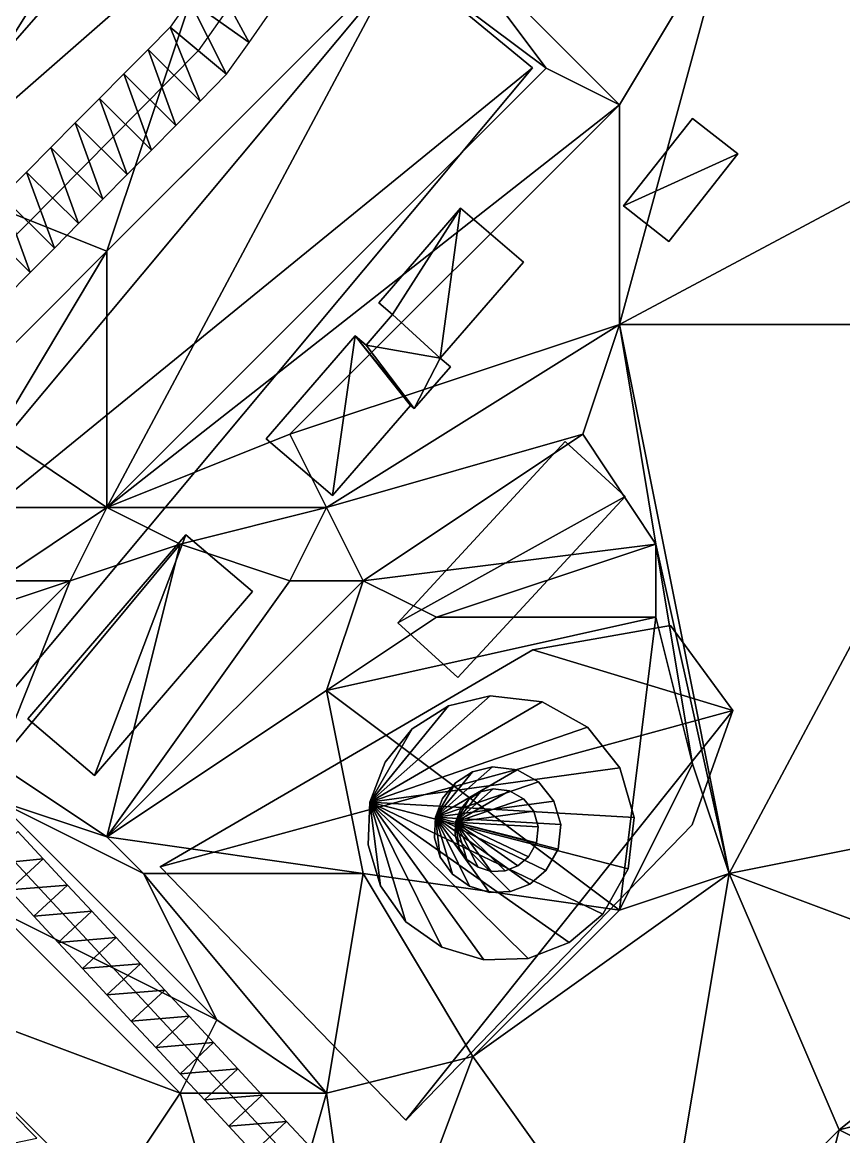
# Model space of a CAD drawing. Header units: metres. Extents: x -1103 to 901, y -902 to 905.
# Drawn here: x 573.4 to 618.3, y -10.4 to 50.5 of the extents above; entities that cross this region are included whole.
import ezdxf

# ---------------------------------------------------------------- set-up
doc = ezdxf.new("R2010")
doc.units = ezdxf.units.M
for name, color, linetype in [('OSM_BUILDING_FOOTPRINTS', 7, 'CONTINUOUS'), ('OSM_BUILDING_ROOFS', 1, 'CONTINUOUS'), ('OSM_BUILDING_WALLS', 8, 'CONTINUOUS'), ('OSM_PATH_AXES', 30, 'CONTINUOUS'), ('OSM_PATH_SURFACE', 30, 'CONTINUOUS'), ('OSM_ROAD_AXES', 2, 'CONTINUOUS'), ('OSM_ROAD_SURFACE', 9, 'CONTINUOUS'), ('OSM_TERRAIN', 3, 'CONTINUOUS'), ('OSM_WATER_SURFACE', 5, 'CONTINUOUS')]:
    doc.layers.add(name, color=color, linetype=linetype)

msp = doc.modelspace()

# ---------------------------------------------------------------- linework, layer by layer
at = {"layer": 'OSM_BUILDING_FOOTPRINTS'}
for points in [[(550.907, 59.539, 9.167), (562.436, 49.597, 9.167), (573.877, 62.69, 9.167), (579.934, 57.459, 9.167), (561.739, 36.647, 9.167), (544.153, 51.82, 9.167), (550.907, 59.539, 9.167)], [(594.193, 53.843, 7.769), (601.246, 48.026, 7.769), (570.958, 11.753, 7.769), (563.895, 17.57, 7.769), (594.193, 53.843, 7.769)], [(608.707, 38.537, 9.839), (606.231, 40.472, 9.839), (610, 45.25, 9.839), (612.476, 43.326, 9.839), (608.707, 38.537, 9.839)], [(586.71, 27.755, 9.857), (591.573, 33.384, 9.857), (592.159, 32.875, 9.857), (593.607, 34.545, 9.857), (592.856, 35.186, 9.857), (597.321, 40.351, 9.857), (600.759, 37.409, 9.857), (596.216, 32.167, 9.857), (596.769, 31.692, 9.857), (594.79, 29.403, 9.857), (594.591, 29.579, 9.857), (590.335, 24.658, 9.857), (586.71, 27.755, 9.857)], [(593.894, 17.702, 8.899), (597.177, 14.705, 8.899), (606.319, 24.603, 8.899), (603.036, 27.6, 8.899), (593.894, 17.702, 8.899)], [(575.015, 14.009, 8.401), (582.31, 22.513, 8.401), (585.958, 19.416, 8.401), (577.325, 9.364, 8.401), (573.677, 12.449, 8.401), (575.015, 14.009, 8.401)], [(601.267, 16.231, 8.575), (580.917, 4.376, 8.575), (594.336, -9.47, 8.575), (609.977, 6.654, 8.575), (612.199, 12.913, 8.575), (608.795, 17.558, 8.575), (601.267, 16.231, 8.575)], [(592.944, 3.325, 45.874), (594.336, 1.368, 45.874), (596.293, -0.025, 45.874), (598.603, -0.722, 45.874), (601.013, -0.634, 45.874), (603.257, 0.24, 45.874), (605.103, 1.788, 45.874), (606.484, 4.254, 45.874), (606.816, 7.063, 45.874), (606.031, 9.784, 45.874), (604.263, 12.007, 45.874), (601.776, 13.378, 45.874), (598.946, 13.71, 45.874), (596.669, 13.157, 45.874), (594.679, 11.907, 45.874), (593.198, 10.094, 45.874), (592.369, 7.904, 45.874), (592.28, 5.57, 45.874), (592.944, 3.325, 45.874)], [(596.216, 4.896, 8.912), (596.879, 3.967, 8.912), (597.807, 3.303, 8.912), (598.902, 2.972, 8.912), (600.051, 3.016, 8.912), (601.112, 3.425, 8.912), (601.986, 4.166, 8.912), (602.649, 5.338, 8.912), (602.804, 6.676, 8.912), (602.428, 7.959, 8.912), (601.588, 9.01, 8.912), (600.416, 9.673, 8.912), (599.067, 9.828, 8.912), (597.984, 9.563, 8.912), (597.045, 8.966, 8.912), (596.337, 8.103, 8.912), (595.95, 7.074, 8.912), (595.906, 5.957, 8.912), (596.216, 4.896, 8.912)], [(597.244, 5.382, 61.912), (597.675, 4.774, 61.912), (598.283, 4.343, 61.912), (599.001, 4.122, 61.912), (599.753, 4.155, 61.912), (600.46, 4.42, 61.912), (601.035, 4.907, 61.912), (601.466, 5.681, 61.912), (601.566, 6.555, 61.912), (601.322, 7.406, 61.912), (600.77, 8.092, 61.912), (599.996, 8.523, 61.912), (599.112, 8.623, 61.912), (598.404, 8.457, 61.912), (597.774, 8.059, 61.912), (597.321, 7.495, 61.912), (597.056, 6.809, 61.912), (597.034, 6.09, 61.912), (597.244, 5.382, 61.912)]]:
    msp.add_polyline3d(points, close=True, dxfattribs=at)
at = {"layer": 'OSM_BUILDING_ROOFS'}
for points in [[(562.436, 49.597, 19.167), (579.934, 57.459, 19.167), (573.877, 62.69, 19.167)], [(562.436, 49.597, 19.167), (561.739, 36.647, 19.167), (579.934, 57.459, 19.167)], [(601.246, 48.026, 17.769), (594.193, 53.843, 17.769), (563.895, 17.57, 17.769)], [(601.246, 48.026, 17.769), (563.895, 17.57, 17.769), (570.958, 11.753, 17.769)], [(606.231, 40.472, 19.839), (612.476, 43.326, 19.839), (610, 45.25, 19.839)], [(606.231, 40.472, 19.839), (608.707, 38.537, 19.839), (612.476, 43.326, 19.839)], [(597.321, 40.351, 19.857), (592.856, 35.186, 19.857), (593.607, 34.545, 19.857)], [(596.216, 32.167, 19.857), (597.321, 40.351, 19.857), (593.607, 34.545, 19.857)], [(596.216, 32.167, 19.857), (600.759, 37.409, 19.857), (597.321, 40.351, 19.857)], [(596.216, 32.167, 19.857), (593.607, 34.545, 19.857), (592.159, 32.875, 19.857)], [(591.573, 33.384, 19.857), (586.71, 27.755, 19.857), (590.335, 24.658, 19.857)], [(591.573, 33.384, 19.857), (590.335, 24.658, 19.857), (594.591, 29.579, 19.857)], [(591.573, 33.384, 19.857), (594.591, 29.579, 19.857), (594.79, 29.403, 19.857)], [(592.159, 32.875, 19.857), (591.573, 33.384, 19.857), (594.79, 29.403, 19.857)], [(592.159, 32.875, 19.857), (594.79, 29.403, 19.857), (596.216, 32.167, 19.857)], [(594.79, 29.403, 19.857), (596.769, 31.692, 19.857), (596.216, 32.167, 19.857)], [(606.319, 24.603, 18.899), (603.036, 27.6, 18.899), (593.894, 17.702, 18.899)], [(606.319, 24.603, 18.899), (593.894, 17.702, 18.899), (597.177, 14.705, 18.899)], [(582.31, 22.513, 18.401), (575.015, 14.009, 18.401), (573.677, 12.449, 18.401)], [(582.31, 22.513, 18.401), (573.677, 12.449, 18.401), (577.325, 9.364, 18.401)], [(582.31, 22.513, 18.401), (577.325, 9.364, 18.401), (585.958, 19.416, 18.401)], [(612.199, 12.913, 23.375), (608.795, 17.558, 23.375), (601.267, 16.231, 23.375)], [(612.199, 12.913, 23.375), (601.267, 16.231, 23.375), (580.917, 4.376, 23.375)], [(592.369, 7.904, 61.874), (601.776, 13.378, 61.874), (598.946, 13.71, 61.874)], [(592.369, 7.904, 61.874), (598.946, 13.71, 61.874), (596.669, 13.157, 61.874)], [(612.199, 12.913, 23.375), (580.917, 4.376, 23.375), (594.336, -9.47, 23.375)], [(592.369, 7.904, 61.874), (604.263, 12.007, 61.874), (601.776, 13.378, 61.874)], [(592.369, 7.904, 61.874), (596.669, 13.157, 61.874), (594.679, 11.907, 61.874)], [(612.199, 12.913, 23.375), (594.336, -9.47, 23.375), (609.977, 6.654, 23.375)], [(592.369, 7.904, 61.874), (606.031, 9.784, 61.874), (604.263, 12.007, 61.874)], [(592.369, 7.904, 61.874), (594.679, 11.907, 61.874), (593.198, 10.094, 61.874)], [(592.369, 7.904, 61.874), (606.816, 7.063, 61.874), (606.031, 9.784, 61.874)], [(595.95, 7.074, 45.912), (600.416, 9.673, 45.912), (599.067, 9.828, 45.912)], [(595.95, 7.074, 45.912), (599.067, 9.828, 45.912), (597.984, 9.563, 45.912)], [(595.95, 7.074, 45.912), (601.588, 9.01, 45.912), (600.416, 9.673, 45.912)], [(595.95, 7.074, 45.912), (597.984, 9.563, 45.912), (597.045, 8.966, 45.912)], [(595.95, 7.074, 45.912), (602.428, 7.959, 45.912), (601.588, 9.01, 45.912)], [(595.95, 7.074, 45.912), (597.045, 8.966, 45.912), (596.337, 8.103, 45.912)], [(597.056, 6.809, 64.912), (599.996, 8.523, 64.912), (599.112, 8.623, 64.912)], [(597.056, 6.809, 64.912), (599.112, 8.623, 64.912), (598.404, 8.457, 64.912)], [(595.95, 7.074, 45.912), (602.804, 6.676, 45.912), (602.428, 7.959, 45.912)], [(597.056, 6.809, 64.912), (600.77, 8.092, 64.912), (599.996, 8.523, 64.912)], [(597.056, 6.809, 64.912), (598.404, 8.457, 64.912), (597.774, 8.059, 64.912)], [(597.056, 6.809, 64.912), (601.322, 7.406, 64.912), (600.77, 8.092, 64.912)], [(597.056, 6.809, 64.912), (597.774, 8.059, 64.912), (597.321, 7.495, 64.912)], [(592.369, 7.904, 61.874), (592.28, 5.57, 61.874), (592.944, 3.325, 61.874)], [(592.369, 7.904, 61.874), (592.944, 3.325, 61.874), (594.336, 1.368, 61.874)], [(592.369, 7.904, 61.874), (594.336, 1.368, 61.874), (596.293, -0.025, 61.874)], [(592.369, 7.904, 61.874), (596.293, -0.025, 61.874), (598.603, -0.722, 61.874)], [(592.369, 7.904, 61.874), (598.603, -0.722, 61.874), (601.013, -0.634, 61.874)], [(592.369, 7.904, 61.874), (601.013, -0.634, 61.874), (603.257, 0.24, 61.874)], [(592.369, 7.904, 61.874), (603.257, 0.24, 61.874), (605.103, 1.788, 61.874)], [(592.369, 7.904, 61.874), (605.103, 1.788, 61.874), (606.484, 4.254, 61.874)], [(592.369, 7.904, 61.874), (606.484, 4.254, 61.874), (606.816, 7.063, 61.874)], [(597.056, 6.809, 64.912), (601.566, 6.555, 64.912), (601.322, 7.406, 64.912)], [(595.95, 7.074, 45.912), (595.906, 5.957, 45.912), (596.216, 4.896, 45.912)], [(595.95, 7.074, 45.912), (596.216, 4.896, 45.912), (596.879, 3.967, 45.912)], [(595.95, 7.074, 45.912), (596.879, 3.967, 45.912), (597.807, 3.303, 45.912)], [(595.95, 7.074, 45.912), (597.807, 3.303, 45.912), (598.902, 2.972, 45.912)], [(595.95, 7.074, 45.912), (598.902, 2.972, 45.912), (600.051, 3.016, 45.912)], [(595.95, 7.074, 45.912), (600.051, 3.016, 45.912), (601.112, 3.425, 45.912)], [(595.95, 7.074, 45.912), (601.112, 3.425, 45.912), (601.986, 4.166, 45.912)], [(595.95, 7.074, 45.912), (601.986, 4.166, 45.912), (602.649, 5.338, 45.912)], [(595.95, 7.074, 45.912), (602.649, 5.338, 45.912), (602.804, 6.676, 45.912)], [(597.056, 6.809, 64.912), (597.034, 6.09, 64.912), (597.244, 5.382, 64.912)], [(597.056, 6.809, 64.912), (597.244, 5.382, 64.912), (597.675, 4.774, 64.912)], [(597.056, 6.809, 64.912), (597.675, 4.774, 64.912), (598.283, 4.343, 64.912)], [(597.056, 6.809, 64.912), (598.283, 4.343, 64.912), (599.001, 4.122, 64.912)], [(597.056, 6.809, 64.912), (599.001, 4.122, 64.912), (599.753, 4.155, 64.912)], [(597.056, 6.809, 64.912), (599.753, 4.155, 64.912), (600.46, 4.42, 64.912)], [(597.056, 6.809, 64.912), (600.46, 4.42, 64.912), (601.035, 4.907, 64.912)], [(597.056, 6.809, 64.912), (601.035, 4.907, 64.912), (601.466, 5.681, 64.912)], [(597.056, 6.809, 64.912), (601.466, 5.681, 64.912), (601.566, 6.555, 64.912)]]:
    msp.add_3dface(points, dxfattribs=at)
at = {"layer": 'OSM_BUILDING_WALLS'}
for points in [[(573.877, 62.69, 9.167), (562.436, 49.597, 9.167), (562.436, 49.597, 19.167)], [(573.877, 62.69, 9.167), (562.436, 49.597, 19.167), (573.877, 62.69, 19.167)], [(561.739, 36.647, 9.167), (579.934, 57.459, 9.167), (579.934, 57.459, 19.167)], [(561.739, 36.647, 9.167), (579.934, 57.459, 19.167), (561.739, 36.647, 19.167)], [(594.193, 53.843, 7.769), (563.895, 17.57, 7.769), (563.895, 17.57, 17.769)], [(594.193, 53.843, 7.769), (563.895, 17.57, 17.769), (594.193, 53.843, 17.769)], [(601.246, 48.026, 7.769), (594.193, 53.843, 7.769), (594.193, 53.843, 17.769)], [(601.246, 48.026, 7.769), (594.193, 53.843, 17.769), (601.246, 48.026, 17.769)], [(570.958, 11.753, 7.769), (601.246, 48.026, 7.769), (601.246, 48.026, 17.769)], [(570.958, 11.753, 7.769), (601.246, 48.026, 17.769), (570.958, 11.753, 17.769)], [(610, 45.25, 9.839), (606.231, 40.472, 9.839), (606.231, 40.472, 19.839)], [(610, 45.25, 9.839), (606.231, 40.472, 19.839), (610, 45.25, 19.839)], [(612.476, 43.326, 9.839), (610, 45.25, 9.839), (610, 45.25, 19.839)], [(612.476, 43.326, 9.839), (610, 45.25, 19.839), (612.476, 43.326, 19.839)], [(608.707, 38.537, 9.839), (612.476, 43.326, 9.839), (612.476, 43.326, 19.839)], [(608.707, 38.537, 9.839), (612.476, 43.326, 19.839), (608.707, 38.537, 19.839)], [(597.321, 40.351, 9.857), (592.856, 35.186, 9.857), (592.856, 35.186, 19.857)], [(597.321, 40.351, 9.857), (592.856, 35.186, 19.857), (597.321, 40.351, 19.857)], [(600.759, 37.409, 9.857), (597.321, 40.351, 9.857), (597.321, 40.351, 19.857)], [(600.759, 37.409, 9.857), (597.321, 40.351, 19.857), (600.759, 37.409, 19.857)], [(606.231, 40.472, 9.839), (608.707, 38.537, 9.839), (608.707, 38.537, 19.839)], [(606.231, 40.472, 9.839), (608.707, 38.537, 19.839), (606.231, 40.472, 19.839)], [(596.216, 32.167, 9.857), (600.759, 37.409, 9.857), (600.759, 37.409, 19.857)], [(596.216, 32.167, 9.857), (600.759, 37.409, 19.857), (596.216, 32.167, 19.857)], [(592.856, 35.186, 9.857), (593.607, 34.545, 9.857), (593.607, 34.545, 19.857)], [(592.856, 35.186, 9.857), (593.607, 34.545, 19.857), (592.856, 35.186, 19.857)], [(593.607, 34.545, 9.857), (592.159, 32.875, 9.857), (592.159, 32.875, 19.857)], [(593.607, 34.545, 9.857), (592.159, 32.875, 19.857), (593.607, 34.545, 19.857)], [(591.573, 33.384, 9.857), (586.71, 27.755, 9.857), (586.71, 27.755, 19.857)], [(591.573, 33.384, 9.857), (586.71, 27.755, 19.857), (591.573, 33.384, 19.857)], [(592.159, 32.875, 9.857), (591.573, 33.384, 9.857), (591.573, 33.384, 19.857)], [(592.159, 32.875, 9.857), (591.573, 33.384, 19.857), (592.159, 32.875, 19.857)], [(594.79, 29.403, 9.857), (596.769, 31.692, 9.857), (596.769, 31.692, 19.857)], [(594.79, 29.403, 9.857), (596.769, 31.692, 19.857), (594.79, 29.403, 19.857)], [(596.769, 31.692, 9.857), (596.216, 32.167, 9.857), (596.216, 32.167, 19.857)], [(596.769, 31.692, 9.857), (596.216, 32.167, 19.857), (596.769, 31.692, 19.857)], [(590.335, 24.658, 9.857), (594.591, 29.579, 9.857), (594.591, 29.579, 19.857)], [(590.335, 24.658, 9.857), (594.591, 29.579, 19.857), (590.335, 24.658, 19.857)], [(594.591, 29.579, 9.857), (594.79, 29.403, 9.857), (594.79, 29.403, 19.857)], [(594.591, 29.579, 9.857), (594.79, 29.403, 19.857), (594.591, 29.579, 19.857)], [(586.71, 27.755, 9.857), (590.335, 24.658, 9.857), (590.335, 24.658, 19.857)], [(586.71, 27.755, 9.857), (590.335, 24.658, 19.857), (586.71, 27.755, 19.857)], [(603.036, 27.6, 8.899), (593.894, 17.702, 8.899), (593.894, 17.702, 18.899)], [(603.036, 27.6, 8.899), (593.894, 17.702, 18.899), (603.036, 27.6, 18.899)], [(606.319, 24.603, 8.899), (603.036, 27.6, 8.899), (603.036, 27.6, 18.899)], [(606.319, 24.603, 8.899), (603.036, 27.6, 18.899), (606.319, 24.603, 18.899)], [(597.177, 14.705, 8.899), (606.319, 24.603, 8.899), (606.319, 24.603, 18.899)], [(597.177, 14.705, 8.899), (606.319, 24.603, 18.899), (597.177, 14.705, 18.899)], [(582.31, 22.513, 8.401), (575.015, 14.009, 8.401), (575.015, 14.009, 18.401)], [(582.31, 22.513, 8.401), (575.015, 14.009, 18.401), (582.31, 22.513, 18.401)], [(585.958, 19.416, 8.401), (582.31, 22.513, 8.401), (582.31, 22.513, 18.401)], [(585.958, 19.416, 8.401), (582.31, 22.513, 18.401), (585.958, 19.416, 18.401)], [(577.325, 9.364, 8.401), (585.958, 19.416, 8.401), (585.958, 19.416, 18.401)], [(577.325, 9.364, 8.401), (585.958, 19.416, 18.401), (577.325, 9.364, 18.401)], [(593.894, 17.702, 8.899), (597.177, 14.705, 8.899), (597.177, 14.705, 18.899)], [(593.894, 17.702, 8.899), (597.177, 14.705, 18.899), (593.894, 17.702, 18.899)], [(608.795, 17.558, 8.575), (601.267, 16.231, 8.575), (601.267, 16.231, 23.375)], [(608.795, 17.558, 8.575), (601.267, 16.231, 23.375), (608.795, 17.558, 23.375)], [(612.199, 12.913, 8.575), (608.795, 17.558, 8.575), (608.795, 17.558, 23.375)], [(612.199, 12.913, 8.575), (608.795, 17.558, 23.375), (612.199, 12.913, 23.375)], [(601.267, 16.231, 8.575), (580.917, 4.376, 8.575), (580.917, 4.376, 23.375)], [(601.267, 16.231, 8.575), (580.917, 4.376, 23.375), (601.267, 16.231, 23.375)], [(575.015, 14.009, 8.401), (573.677, 12.449, 8.401), (573.677, 12.449, 18.401)], [(575.015, 14.009, 8.401), (573.677, 12.449, 18.401), (575.015, 14.009, 18.401)], [(598.946, 13.71, 45.874), (596.669, 13.157, 45.874), (596.669, 13.157, 61.874)], [(598.946, 13.71, 45.874), (596.669, 13.157, 61.874), (598.946, 13.71, 61.874)], [(601.776, 13.378, 45.874), (598.946, 13.71, 45.874), (598.946, 13.71, 61.874)], [(601.776, 13.378, 45.874), (598.946, 13.71, 61.874), (601.776, 13.378, 61.874)], [(596.669, 13.157, 45.874), (594.679, 11.907, 45.874), (594.679, 11.907, 61.874)], [(596.669, 13.157, 45.874), (594.679, 11.907, 61.874), (596.669, 13.157, 61.874)], [(604.263, 12.007, 45.874), (601.776, 13.378, 45.874), (601.776, 13.378, 61.874)], [(604.263, 12.007, 45.874), (601.776, 13.378, 61.874), (604.263, 12.007, 61.874)], [(609.977, 6.654, 8.575), (612.199, 12.913, 8.575), (612.199, 12.913, 23.375)], [(609.977, 6.654, 8.575), (612.199, 12.913, 23.375), (609.977, 6.654, 23.375)], [(573.677, 12.449, 8.401), (577.325, 9.364, 8.401), (577.325, 9.364, 18.401)], [(573.677, 12.449, 8.401), (577.325, 9.364, 18.401), (573.677, 12.449, 18.401)], [(594.679, 11.907, 45.874), (593.198, 10.094, 45.874), (593.198, 10.094, 61.874)], [(594.679, 11.907, 45.874), (593.198, 10.094, 61.874), (594.679, 11.907, 61.874)], [(606.031, 9.784, 45.874), (604.263, 12.007, 45.874), (604.263, 12.007, 61.874)], [(606.031, 9.784, 45.874), (604.263, 12.007, 61.874), (606.031, 9.784, 61.874)], [(593.198, 10.094, 45.874), (592.369, 7.904, 45.874), (592.369, 7.904, 61.874)], [(593.198, 10.094, 45.874), (592.369, 7.904, 61.874), (593.198, 10.094, 61.874)], [(599.067, 9.828, 8.912), (597.984, 9.563, 8.912), (597.984, 9.563, 45.912)], [(599.067, 9.828, 8.912), (597.984, 9.563, 45.912), (599.067, 9.828, 45.912)], [(600.416, 9.673, 8.912), (599.067, 9.828, 8.912), (599.067, 9.828, 45.912)], [(600.416, 9.673, 8.912), (599.067, 9.828, 45.912), (600.416, 9.673, 45.912)], [(606.816, 7.063, 45.874), (606.031, 9.784, 45.874), (606.031, 9.784, 61.874)], [(606.816, 7.063, 45.874), (606.031, 9.784, 61.874), (606.816, 7.063, 61.874)], [(597.984, 9.563, 8.912), (597.045, 8.966, 8.912), (597.045, 8.966, 45.912)], [(597.984, 9.563, 8.912), (597.045, 8.966, 45.912), (597.984, 9.563, 45.912)], [(601.588, 9.01, 8.912), (600.416, 9.673, 8.912), (600.416, 9.673, 45.912)], [(601.588, 9.01, 8.912), (600.416, 9.673, 45.912), (601.588, 9.01, 45.912)], [(597.045, 8.966, 8.912), (596.337, 8.103, 8.912), (596.337, 8.103, 45.912)], [(597.045, 8.966, 8.912), (596.337, 8.103, 45.912), (597.045, 8.966, 45.912)], [(599.112, 8.623, 61.912), (598.404, 8.457, 61.912), (598.404, 8.457, 64.912)], [(599.112, 8.623, 61.912), (598.404, 8.457, 64.912), (599.112, 8.623, 64.912)], [(599.996, 8.523, 61.912), (599.112, 8.623, 61.912), (599.112, 8.623, 64.912)], [(599.996, 8.523, 61.912), (599.112, 8.623, 64.912), (599.996, 8.523, 64.912)], [(602.428, 7.959, 8.912), (601.588, 9.01, 8.912), (601.588, 9.01, 45.912)], [(602.428, 7.959, 8.912), (601.588, 9.01, 45.912), (602.428, 7.959, 45.912)], [(596.337, 8.103, 8.912), (595.95, 7.074, 8.912), (595.95, 7.074, 45.912)], [(596.337, 8.103, 8.912), (595.95, 7.074, 45.912), (596.337, 8.103, 45.912)], [(597.774, 8.059, 61.912), (597.321, 7.495, 61.912), (597.321, 7.495, 64.912)], [(597.774, 8.059, 61.912), (597.321, 7.495, 64.912), (597.774, 8.059, 64.912)], [(598.404, 8.457, 61.912), (597.774, 8.059, 61.912), (597.774, 8.059, 64.912)], [(598.404, 8.457, 61.912), (597.774, 8.059, 64.912), (598.404, 8.457, 64.912)], [(600.77, 8.092, 61.912), (599.996, 8.523, 61.912), (599.996, 8.523, 64.912)], [(600.77, 8.092, 61.912), (599.996, 8.523, 64.912), (600.77, 8.092, 64.912)], [(601.322, 7.406, 61.912), (600.77, 8.092, 61.912), (600.77, 8.092, 64.912)], [(601.322, 7.406, 61.912), (600.77, 8.092, 64.912), (601.322, 7.406, 64.912)], [(602.804, 6.676, 8.912), (602.428, 7.959, 8.912), (602.428, 7.959, 45.912)], [(602.804, 6.676, 8.912), (602.428, 7.959, 45.912), (602.804, 6.676, 45.912)], [(592.369, 7.904, 45.874), (592.28, 5.57, 45.874), (592.28, 5.57, 61.874)], [(592.369, 7.904, 45.874), (592.28, 5.57, 61.874), (592.369, 7.904, 61.874)], [(597.321, 7.495, 61.912), (597.056, 6.809, 61.912), (597.056, 6.809, 64.912)], [(597.321, 7.495, 61.912), (597.056, 6.809, 64.912), (597.321, 7.495, 64.912)], [(601.566, 6.555, 61.912), (601.322, 7.406, 61.912), (601.322, 7.406, 64.912)], [(601.566, 6.555, 61.912), (601.322, 7.406, 64.912), (601.566, 6.555, 64.912)], [(595.95, 7.074, 8.912), (595.906, 5.957, 8.912), (595.906, 5.957, 45.912)], [(595.95, 7.074, 8.912), (595.906, 5.957, 45.912), (595.95, 7.074, 45.912)], [(597.056, 6.809, 61.912), (597.034, 6.09, 61.912), (597.034, 6.09, 64.912)], [(597.056, 6.809, 61.912), (597.034, 6.09, 64.912), (597.056, 6.809, 64.912)], [(606.484, 4.254, 45.874), (606.816, 7.063, 45.874), (606.816, 7.063, 61.874)], [(606.484, 4.254, 45.874), (606.816, 7.063, 61.874), (606.484, 4.254, 61.874)], [(594.336, -9.47, 8.575), (609.977, 6.654, 8.575), (609.977, 6.654, 23.375)], [(594.336, -9.47, 8.575), (609.977, 6.654, 23.375), (594.336, -9.47, 23.375)], [(597.034, 6.09, 61.912), (597.244, 5.382, 61.912), (597.244, 5.382, 64.912)], [(597.034, 6.09, 61.912), (597.244, 5.382, 64.912), (597.034, 6.09, 64.912)], [(601.466, 5.681, 61.912), (601.566, 6.555, 61.912), (601.566, 6.555, 64.912)], [(601.466, 5.681, 61.912), (601.566, 6.555, 64.912), (601.466, 5.681, 64.912)], [(602.649, 5.338, 8.912), (602.804, 6.676, 8.912), (602.804, 6.676, 45.912)], [(602.649, 5.338, 8.912), (602.804, 6.676, 45.912), (602.649, 5.338, 45.912)], [(592.28, 5.57, 45.874), (592.944, 3.325, 45.874), (592.944, 3.325, 61.874)], [(592.28, 5.57, 45.874), (592.944, 3.325, 61.874), (592.28, 5.57, 61.874)], [(595.906, 5.957, 8.912), (596.216, 4.896, 8.912), (596.216, 4.896, 45.912)], [(595.906, 5.957, 8.912), (596.216, 4.896, 45.912), (595.906, 5.957, 45.912)], [(601.035, 4.907, 61.912), (601.466, 5.681, 61.912), (601.466, 5.681, 64.912)], [(601.035, 4.907, 61.912), (601.466, 5.681, 64.912), (601.035, 4.907, 64.912)], [(596.216, 4.896, 8.912), (596.879, 3.967, 8.912), (596.879, 3.967, 45.912)], [(596.216, 4.896, 8.912), (596.879, 3.967, 45.912), (596.216, 4.896, 45.912)], [(597.244, 5.382, 61.912), (597.675, 4.774, 61.912), (597.675, 4.774, 64.912)], [(597.244, 5.382, 61.912), (597.675, 4.774, 64.912), (597.244, 5.382, 64.912)], [(600.46, 4.42, 61.912), (601.035, 4.907, 61.912), (601.035, 4.907, 64.912)], [(600.46, 4.42, 61.912), (601.035, 4.907, 64.912), (600.46, 4.42, 64.912)], [(601.986, 4.166, 8.912), (602.649, 5.338, 8.912), (602.649, 5.338, 45.912)], [(601.986, 4.166, 8.912), (602.649, 5.338, 45.912), (601.986, 4.166, 45.912)], [(580.917, 4.376, 8.575), (594.336, -9.47, 8.575), (594.336, -9.47, 23.375)], [(580.917, 4.376, 8.575), (594.336, -9.47, 23.375), (580.917, 4.376, 23.375)], [(597.675, 4.774, 61.912), (598.283, 4.343, 61.912), (598.283, 4.343, 64.912)], [(597.675, 4.774, 61.912), (598.283, 4.343, 64.912), (597.675, 4.774, 64.912)], [(598.283, 4.343, 61.912), (599.001, 4.122, 61.912), (599.001, 4.122, 64.912)], [(598.283, 4.343, 61.912), (599.001, 4.122, 64.912), (598.283, 4.343, 64.912)], [(599.753, 4.155, 61.912), (600.46, 4.42, 61.912), (600.46, 4.42, 64.912)], [(599.753, 4.155, 61.912), (600.46, 4.42, 64.912), (599.753, 4.155, 64.912)], [(596.879, 3.967, 8.912), (597.807, 3.303, 8.912), (597.807, 3.303, 45.912)], [(596.879, 3.967, 8.912), (597.807, 3.303, 45.912), (596.879, 3.967, 45.912)], [(599.001, 4.122, 61.912), (599.753, 4.155, 61.912), (599.753, 4.155, 64.912)], [(599.001, 4.122, 61.912), (599.753, 4.155, 64.912), (599.001, 4.122, 64.912)], [(601.112, 3.425, 8.912), (601.986, 4.166, 8.912), (601.986, 4.166, 45.912)], [(601.112, 3.425, 8.912), (601.986, 4.166, 45.912), (601.112, 3.425, 45.912)], [(605.103, 1.788, 45.874), (606.484, 4.254, 45.874), (606.484, 4.254, 61.874)], [(605.103, 1.788, 45.874), (606.484, 4.254, 61.874), (605.103, 1.788, 61.874)], [(592.944, 3.325, 45.874), (594.336, 1.368, 45.874), (594.336, 1.368, 61.874)], [(592.944, 3.325, 45.874), (594.336, 1.368, 61.874), (592.944, 3.325, 61.874)], [(597.807, 3.303, 8.912), (598.902, 2.972, 8.912), (598.902, 2.972, 45.912)], [(597.807, 3.303, 8.912), (598.902, 2.972, 45.912), (597.807, 3.303, 45.912)], [(600.051, 3.016, 8.912), (601.112, 3.425, 8.912), (601.112, 3.425, 45.912)], [(600.051, 3.016, 8.912), (601.112, 3.425, 45.912), (600.051, 3.016, 45.912)], [(598.902, 2.972, 8.912), (600.051, 3.016, 8.912), (600.051, 3.016, 45.912)], [(598.902, 2.972, 8.912), (600.051, 3.016, 45.912), (598.902, 2.972, 45.912)], [(594.336, 1.368, 45.874), (596.293, -0.025, 45.874), (596.293, -0.025, 61.874)], [(594.336, 1.368, 45.874), (596.293, -0.025, 61.874), (594.336, 1.368, 61.874)], [(603.257, 0.24, 45.874), (605.103, 1.788, 45.874), (605.103, 1.788, 61.874)], [(603.257, 0.24, 45.874), (605.103, 1.788, 61.874), (603.257, 0.24, 61.874)], [(601.013, -0.634, 45.874), (603.257, 0.24, 45.874), (603.257, 0.24, 61.874)], [(601.013, -0.634, 45.874), (603.257, 0.24, 61.874), (601.013, -0.634, 61.874)], [(596.293, -0.025, 45.874), (598.603, -0.722, 45.874), (598.603, -0.722, 61.874)], [(596.293, -0.025, 45.874), (598.603, -0.722, 61.874), (596.293, -0.025, 61.874)], [(598.603, -0.722, 45.874), (601.013, -0.634, 45.874), (601.013, -0.634, 61.874)], [(598.603, -0.722, 45.874), (601.013, -0.634, 61.874), (598.603, -0.722, 61.874)]]:
    msp.add_3dface(points, dxfattribs=at)
at = {"layer": 'OSM_PATH_AXES'}
msp.add_polyline3d([(127.826, 210.906, 16.029), (196.458, 197.69, 10.186), (236.064, 190.446, 11.754), (275.194, 178.602, 14.999), (341.749, 159.447, 17.343), (437.552, 135.659, 16.351), (450.44, 133.325, 16.804), (456.254, 132.297, 16.859), (457.603, 124.29, 16.486), (459.758, 117.832, 15.625), (464.113, 105.943, 14.013), (483.557, 84.721, 11.881), (528.866, 43.072, 8.921), (572.273, 5.394, 9.598), (605.522, -30.471, 8.562)], dxfattribs=at)
at = {"layer": 'OSM_PATH_SURFACE'}
for points in [[(571.404, 4.495, 9.635), (574.52, 4.809, 9.804), (573.142, 6.292, 9.739)], [(571.404, 4.495, 9.635), (572.687, 3.109, 9.677), (574.52, 4.809, 9.804)], [(572.687, 3.109, 9.677), (575.85, 3.374, 9.867), (574.52, 4.809, 9.804)], [(572.687, 3.109, 9.677), (574.016, 1.675, 9.74), (575.85, 3.374, 9.867)], [(574.016, 1.675, 9.74), (577.18, 1.94, 9.93), (575.85, 3.374, 9.867)], [(574.016, 1.675, 9.74), (575.346, 0.24, 9.805), (577.18, 1.94, 9.93)], [(575.346, 0.24, 9.805), (578.51, 0.505, 9.993), (577.18, 1.94, 9.93)], [(575.346, 0.24, 9.805), (576.676, -1.194, 9.884), (578.51, 0.505, 9.993)], [(576.676, -1.194, 9.884), (579.84, -0.929, 10.056), (578.51, 0.505, 9.993)], [(576.676, -1.194, 9.884), (578.006, -2.629, 9.963), (579.84, -0.929, 10.056)], [(578.006, -2.629, 9.963), (581.17, -2.364, 10.119), (579.84, -0.929, 10.056)], [(578.006, -2.629, 9.963), (579.336, -4.064, 10.043), (581.17, -2.364, 10.119)], [(579.336, -4.064, 10.043), (582.5, -3.799, 10.193), (581.17, -2.364, 10.119)], [(579.336, -4.064, 10.043), (580.666, -5.498, 10.122), (582.5, -3.799, 10.193)], [(580.666, -5.498, 10.122), (583.83, -5.233, 10.279), (582.5, -3.799, 10.193)], [(580.666, -5.498, 10.122), (581.996, -6.933, 10.201), (583.83, -5.233, 10.279)], [(581.996, -6.933, 10.201), (585.16, -6.668, 10.386), (583.83, -5.233, 10.279)], [(581.996, -6.933, 10.201), (583.326, -8.367, 10.276), (585.16, -6.668, 10.386)], [(583.326, -8.367, 10.276), (586.49, -8.102, 10.487), (585.16, -6.668, 10.386)], [(583.326, -8.367, 10.276), (584.656, -9.802, 10.285), (586.49, -8.102, 10.487)], [(584.656, -9.802, 10.285), (587.82, -9.537, 10.495), (586.49, -8.102, 10.487)], [(584.656, -9.802, 10.285), (585.986, -11.237, 10.293), (587.82, -9.537, 10.495)], [(585.986, -11.237, 10.293), (589.15, -10.972, 10.504), (587.82, -9.537, 10.495)]]:
    msp.add_3dface(points, dxfattribs=at)
at = {"layer": 'OSM_ROAD_AXES'}
msp.add_polyline3d([(630.362, 98.466, 12.058), (616.887, 93.135, 12.044), (610.376, 87.672, 12.002), (582.996, 48.955, 11.811), (565.752, 31.548, 10.65), (560.534, 31.405, 10.368), (554.024, 33.992, 10.116), (498.899, 83.858, 12.588), (490.72, 86.103, 12.413), (481.821, 90.051, 12.59), (459.758, 117.832, 15.625), (451.767, 124.987, 16.333)], dxfattribs=at)
at = {"layer": 'OSM_ROAD_SURFACE'}
for points in [[(583.645, 53.336, 11.973), (582.504, 51.723, 11.934), (585.77, 49.413, 11.861)], [(583.645, 53.336, 11.973), (585.77, 49.413, 11.861), (586.91, 51.027, 11.898)], [(582.504, 51.723, 11.934), (581.461, 50.238, 11.882), (584.53, 47.672, 11.82)], [(582.504, 51.723, 11.934), (584.53, 47.672, 11.82), (585.77, 49.413, 11.861)], [(581.461, 50.238, 11.882), (580.249, 49.024, 11.831), (583.09, 46.208, 11.788)], [(581.461, 50.238, 11.882), (583.09, 46.208, 11.788), (584.53, 47.672, 11.82)], [(580.249, 49.024, 11.831), (578.922, 47.685, 11.774), (581.764, 44.869, 11.759)], [(580.249, 49.024, 11.831), (581.764, 44.869, 11.759), (583.09, 46.208, 11.788)], [(578.922, 47.685, 11.774), (577.596, 46.346, 11.718), (580.437, 43.53, 11.729)], [(578.922, 47.685, 11.774), (580.437, 43.53, 11.729), (581.764, 44.869, 11.759)], [(577.596, 46.346, 11.718), (576.269, 45.007, 11.661), (579.111, 42.192, 11.691)], [(577.596, 46.346, 11.718), (579.111, 42.192, 11.691), (580.437, 43.53, 11.729)], [(576.269, 45.007, 11.661), (574.943, 43.668, 11.604), (577.784, 40.853, 11.634)], [(576.269, 45.007, 11.661), (577.784, 40.853, 11.634), (579.111, 42.192, 11.691)], [(574.943, 43.668, 11.604), (573.616, 42.329, 11.548), (576.458, 39.514, 11.578)], [(574.943, 43.668, 11.604), (576.458, 39.514, 11.578), (577.784, 40.853, 11.634)], [(573.616, 42.329, 11.548), (572.29, 40.99, 11.491), (575.131, 38.175, 11.491)], [(573.616, 42.329, 11.548), (575.131, 38.175, 11.491), (576.458, 39.514, 11.578)], [(572.29, 40.99, 11.491), (570.963, 39.651, 11.399), (573.805, 36.836, 11.377)], [(572.29, 40.99, 11.491), (573.805, 36.836, 11.377), (575.131, 38.175, 11.491)], [(570.963, 39.651, 11.399), (572.478, 35.497, 11.263), (573.805, 36.836, 11.377)], [(570.68, -11.192, 9.002), (574.177, -10.458, 9.137), (572.811, -9.08, 9.028)]]:
    msp.add_3dface(points, dxfattribs=at)
at = {"layer": 'OSM_TERRAIN'}
for points in [[(612, 56, 11.785), (636, 50, 10.523), (630, 74, 11.816)], [(560, 38, 11.344), (568, 42, 11.344), (578, 58, 11.364)], [(560, 38, 11.344), (578, 58, 11.364), (564, 52, 11.386)], [(568, 42, 11.344), (584, 56, 11.992), (578, 58, 11.364)], [(568, 42, 11.344), (578, 38, 11.544), (584, 56, 11.992)], [(578, 38, 11.544), (594, 54, 11.629), (596, 56, 11.939)], [(584, 56, 11.992), (578, 38, 11.544), (596, 56, 11.939)], [(602, 48, 11.679), (596, 56, 11.939), (594, 54, 11.629)], [(602, 48, 11.679), (606, 46, 11.978), (596, 56, 11.939)], [(606, 46, 11.978), (612, 56, 11.785), (596, 56, 11.939)], [(606, 34, 11.982), (636, 50, 10.523), (612, 56, 11.785)], [(606, 46, 11.978), (606, 34, 11.982), (612, 56, 11.785)], [(578, 38, 11.544), (578, 24, 11.605), (594, 54, 11.629)], [(578, 24, 11.605), (602, 48, 11.679), (594, 54, 11.629)], [(606, 34, 11.982), (628, 34, 10.749), (636, 50, 10.523)], [(578, 24, 11.605), (606, 46, 11.978), (602, 48, 11.679)], [(588, 28, 11.924), (606, 46, 11.978), (578, 24, 11.605)], [(588, 28, 11.924), (606, 34, 11.982), (606, 46, 11.978)], [(568, 42, 11.344), (570, 30, 10.859), (578, 38, 11.544)], [(572, 28, 11.506), (578, 38, 11.544), (570, 30, 10.859)], [(572, 28, 11.506), (578, 24, 11.605), (578, 38, 11.544)], [(590, 24, 11.84), (606, 34, 11.982), (588, 28, 11.924)], [(604, 28, 11.443), (606, 34, 11.982), (590, 24, 11.84)], [(608, 22, 11.337), (606, 34, 11.982), (604, 28, 11.443)], [(608, 22, 11.337), (612, 4, 10.277), (606, 34, 11.982)], [(612, 4, 10.277), (628, 34, 10.749), (606, 34, 11.982)], [(612, 4, 10.277), (632, 8, 9.456), (628, 34, 10.749)], [(572, 24, 11.274), (578, 24, 11.605), (572, 28, 11.506)], [(590, 24, 11.84), (588, 28, 11.924), (578, 24, 11.605)], [(592, 20, 11.329), (604, 28, 11.443), (590, 24, 11.84)], [(608, 22, 11.337), (604, 28, 11.443), (592, 20, 11.329)], [(576, 20, 11.363), (578, 24, 11.605), (572, 20, 11.605)], [(572, 20, 11.605), (578, 24, 11.605), (572, 24, 11.274)], [(576, 20, 11.363), (582, 22, 10.463), (578, 24, 11.605)], [(582, 22, 10.463), (590, 24, 11.84), (578, 24, 11.605)], [(588, 20, 10.84), (590, 24, 11.84), (582, 22, 10.463)], [(592, 20, 11.329), (590, 24, 11.84), (588, 20, 10.84)], [(572, 10, 10.287), (582, 22, 10.463), (576, 20, 11.363)], [(572, 10, 10.287), (578, 6, 10.209), (582, 22, 10.463)], [(578, 6, 10.209), (588, 20, 10.84), (582, 22, 10.463)], [(596, 18, 11.349), (608, 22, 11.337), (592, 20, 11.329)], [(596, 18, 11.349), (608, 18, 10.723), (608, 22, 11.337)], [(610, 10, 10.664), (612, 4, 10.277), (608, 22, 11.337)], [(610, 10, 10.664), (608, 22, 11.337), (608, 18, 10.723)], [(570, 14, 11.602), (572, 10, 10.287), (576, 20, 11.363)], [(570, 14, 11.602), (576, 20, 11.363), (570, 18, 11.605)], [(570, 18, 11.605), (576, 20, 11.363), (572, 20, 11.605)], [(590, 14, 10.963), (592, 20, 11.329), (578, 6, 10.209)], [(578, 6, 10.209), (592, 20, 11.329), (588, 20, 10.84)], [(590, 14, 10.963), (596, 18, 11.349), (592, 20, 11.329)], [(606, 2, 10.864), (608, 18, 10.723), (590, 14, 10.963)], [(590, 14, 10.963), (608, 18, 10.723), (596, 18, 11.349)], [(606, 2, 10.864), (610, 10, 10.664), (608, 18, 10.723)], [(578, 6, 10.209), (592, 4, 10.866), (590, 14, 10.963)], [(592, 4, 10.866), (606, 2, 10.864), (590, 14, 10.963)], [(572, 8, 9.61), (578, 6, 10.209), (572, 10, 10.287)], [(606, 2, 10.864), (612, 4, 10.277), (610, 10, 10.664)], [(572, 2, 9.544), (584, -4, 10.188), (572, 8, 9.61)], [(584, -4, 10.188), (580, 4, 10.532), (572, 8, 9.61)], [(572, 8, 9.61), (580, 4, 10.532), (578, 6, 10.209)], [(612, 4, 10.277), (628, -2, 9.123), (632, 8, 9.456)], [(580, 4, 10.532), (592, 4, 10.866), (578, 6, 10.209)], [(584, -4, 10.188), (590, -8, 10.63), (580, 4, 10.532)], [(580, 4, 10.532), (590, -8, 10.63), (592, 4, 10.866)], [(590, -8, 10.63), (598, -6, 10.647), (592, 4, 10.866)], [(598, -6, 10.647), (606, 2, 10.864), (592, 4, 10.866)], [(598, -6, 10.647), (608, -20, 8.996), (612, 4, 10.277)], [(598, -6, 10.647), (612, 4, 10.277), (606, 2, 10.864)], [(608, -20, 8.996), (618, -10, 8.996), (612, 4, 10.277)], [(618, -10, 8.996), (628, -2, 9.123), (612, 4, 10.277)], [(566, -2, 8.428), (582, -8, 10.133), (572, 2, 9.544)], [(582, -8, 10.133), (584, -4, 10.188), (572, 2, 9.544)], [(572, -14, 9.107), (578, -14, 9.381), (566, -2, 8.428)], [(578, -14, 9.381), (582, -8, 10.133), (566, -2, 8.428)], [(626, -8, 8.798), (628, -2, 9.123), (618, -10, 8.996)], [(590, -8, 10.63), (584, -4, 10.188), (582, -8, 10.133)], [(592, -22, 10.019), (598, -6, 10.647), (590, -8, 10.63)], [(592, -22, 10.019), (608, -20, 8.996), (598, -6, 10.647)], [(578, -14, 9.381), (586, -22, 9.656), (582, -8, 10.133)], [(586, -22, 9.656), (590, -8, 10.63), (582, -8, 10.133)], [(586, -22, 9.656), (592, -22, 10.019), (590, -8, 10.63)], [(622, -12, 8.863), (626, -8, 8.798), (618, -10, 8.996)], [(608, -20, 8.996), (616, -18, 8.933), (618, -10, 8.996)], [(616, -18, 8.933), (622, -12, 8.863), (618, -10, 8.996)]]:
    msp.add_3dface(points, dxfattribs=at)
at = {"layer": 'OSM_WATER_SURFACE'}
for points in [[(617.309, -669.57, 1), (900, -638.452, 1), (900, 33.017, 1)], [(617.309, -669.57, 1), (900, 33.017, 1), (888.355, 17.134, 1)], [(617.309, -669.57, 1), (888.355, 17.134, 1), (873.421, 2.979, 1)], [(617.309, -669.57, 1), (873.421, 2.979, 1), (853.015, -11.077, 1)]]:
    msp.add_3dface(points, dxfattribs=at)

doc.saveas('drawing.dxf')
